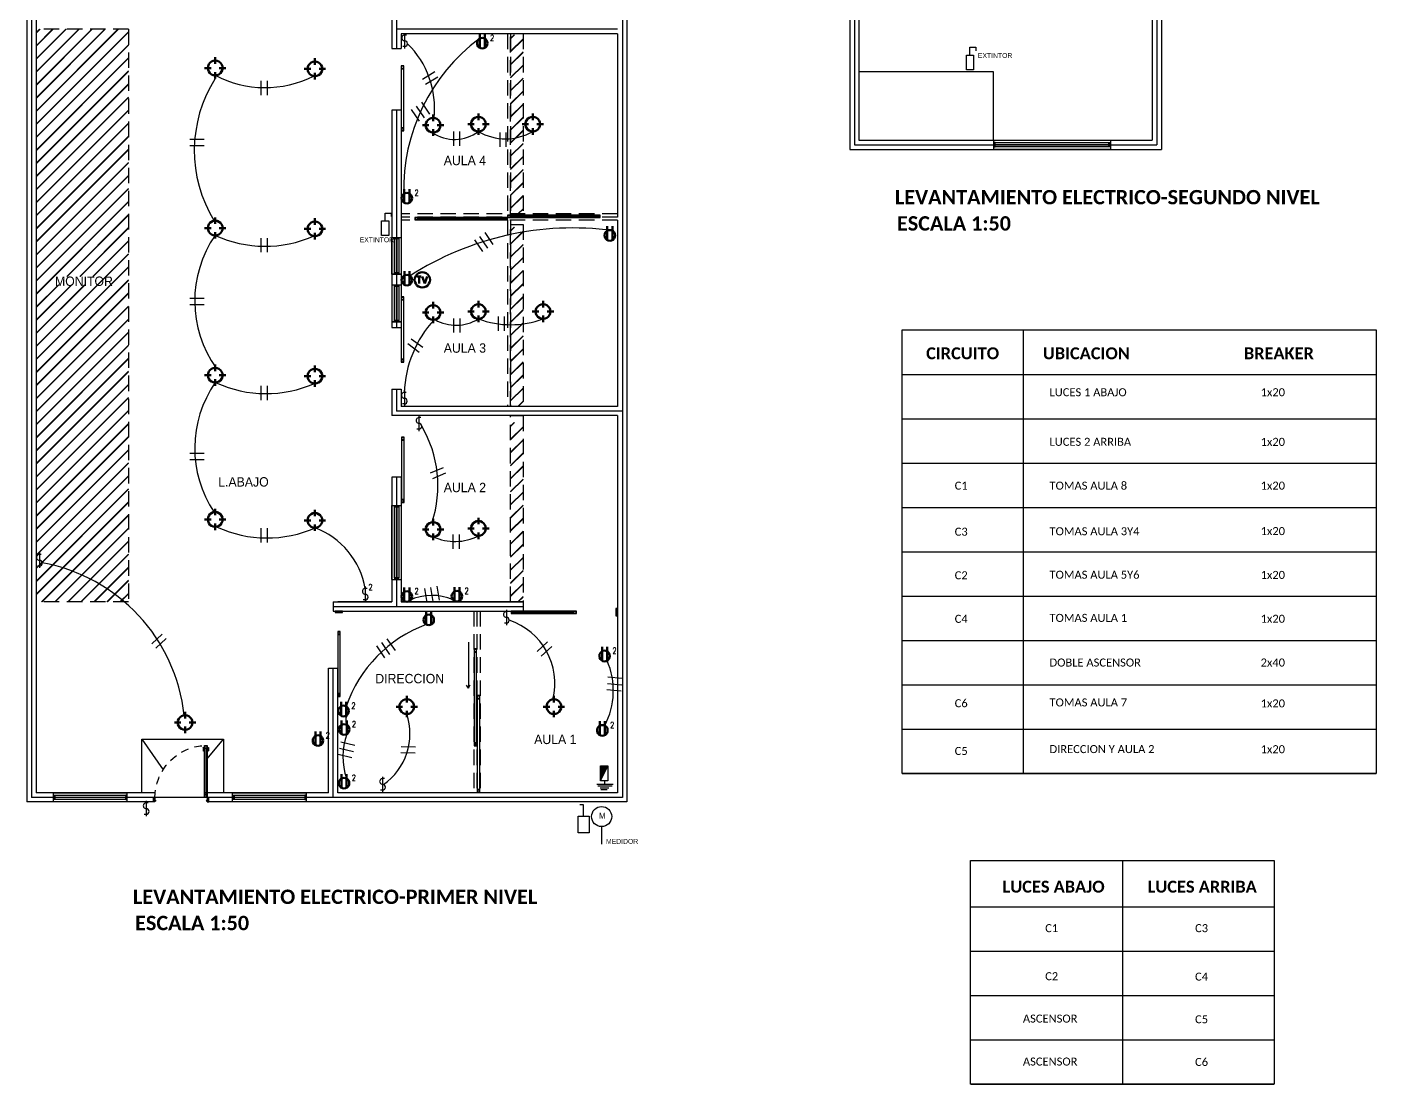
# Model space of a CAD drawing. Header units: millimetres. Extents: x 1546.5 to 1569.6, y 1470.6 to 1505.4.
# Drawn here: x 1546.52 to 1568.44, y 1470.62 to 1487.79 of the extents above; entities that cross this region are included whole.
import ezdxf

# ---------------------------------------------------------------- set-up
doc = ezdxf.new("R2010")
doc.units = ezdxf.units.MM
doc.linetypes.add('Trim_HIDDEN', pattern=[0.375, 0.25, -0.125])
for name, color, linetype in [('01', 1, 'Continuous'), ('07-PAREDES', 8, 'Continuous'), ('_Trim_Arq_Ventanas', 2, 'Continuous'), ('_Trim_Ventaneria', 2, 'Continuous'), ('at_Entity', 7, 'Continuous'), ('C-COTAS', 124, 'Continuous'), ('CAJETIN', 7, 'Continuous'), ('MTM-E-101BS$0$E-SIMB-AP-003', 3, 'Continuous'), ('MTM-E-101LU$0$A-TEXT-NT-002', 2, 'Continuous')]:
    doc.layers.add(name, color=color, linetype=linetype)
doc.styles.add('MTM-E-101BS$0$2mm(50)', font='simplex.shx', dxfattribs={"width": 0.75, "height": 0.1})
doc.styles.add('MTM-E-101LU$0$2(50)', font='simplex.shx', dxfattribs={"width": 0.75, "height": 0.1})
doc.styles.get("Standard").update_dxf_attribs({"font": 'arial.ttf'})

# ---------------------------------------------------------------- blocks, each defined once
blk = doc.blocks.new('SDC')
at = {"layer": 'at_Entity', "color": 2, "lineweight": 211}
for p, q in [((559.068, -404.751), (559.068, -404.857)), ((559, -404.925), (558.894, -404.925)), ((558.951, -404.893), (558.947, -404.925)), ((558.947, -404.925), (558.951, -404.954)), ((558.964, -404.863), (558.951, -404.893)), ((558.951, -404.954), (558.964, -404.984)), ((558.983, -404.84), (558.964, -404.863)), ((558.964, -404.984), (558.983, -405.009)), ((559.008, -404.821), (558.983, -404.84)), ((558.983, -405.009), (559.008, -405.028)), ((559.036, -404.808), (559.008, -404.821)), ((559.068, -404.804), (559.036, -404.808)), ((559.1, -404.808), (559.068, -404.804)), ((559.068, -404.99), (559.068, -405.096)), ((559.127, -404.821), (559.1, -404.808)), ((559.152, -404.84), (559.127, -404.821)), ((559.127, -405.028), (559.152, -405.009)), ((559.242, -404.925), (559.135, -404.925)), ((559.172, -404.863), (559.152, -404.84)), ((559.152, -405.009), (559.172, -404.984)), ((559.184, -404.893), (559.172, -404.863)), ((559.172, -404.984), (559.184, -404.954)), ((559.188, -404.925), (559.184, -404.893)), ((559.184, -404.954), (559.188, -404.925)), ((559.008, -405.028), (559.036, -405.039)), ((559.036, -405.039), (559.068, -405.043)), ((559.068, -405.043), (559.1, -405.039)), ((559.1, -405.039), (559.127, -405.028))]:
    blk.add_line(p, q, dxfattribs=at)
blk = doc.blocks.new('*U20')
at = {"layer": '_Trim_Ventaneria', "color": 253}
for p, q in [((0.003, 0.847), (0.003, 0.797)), ((0.013, 0.847), (0.013, 0.842)), ((0.013, 0.797), (0.013, 0.802)), ((0.028, 0.832), (0.023, 0.832)), ((0.023, 0.832), (0.023, 0.812)), ((0.028, 0.812), (0.023, 0.812)), ((0.028, 0.832), (0.068, 0.832)), ((0.068, 0.832), (0.073, 0.832)), ((0.068, 0.812), (0.073, 0.812)), ((0.073, 0.832), (0.073, 0.812)), ((0.083, 0.847), (0.083, 0.842)), ((0.083, 0.797), (0.083, 0.802)), ((0.093, 0.847), (0.093, 0.797)), ((0.028, 0.087), (0.068, 0.087)), ((0.035, -0.022), (0.025, -0.008)), ((0.035, -0.008), (0.025, -0.022)), ((0.865, -0.022), (0.875, -0.008)), ((0.865, -0.008), (0.875, -0.022))]:
    blk.add_line(p, q, dxfattribs=at)
for points in [[(0.028, 0.037), (0.068, 0.037), (0.068, 0.882), (0.028, 0.882)], [(0.033, 0.837), (0.063, 0.837), (0.063, 0.877), (0.033, 0.877)], [(0.063, 0.087), (0.033, 0.087), (0.033, 0.832), (0.063, 0.832)], [(0, -0.035), (0, 0.035), (0.025, 0.035), (0.025, -0.035)], [(0.005, -0.03), (0.005, 0.03), (0.02, 0.03), (0.02, -0.03)], [(0.033, 0.083), (0.063, 0.083), (0.063, 0.042), (0.033, 0.042)], [(0.9, -0.035), (0.9, 0.035), (0.875, 0.035), (0.875, -0.035)], [(0.895, -0.03), (0.895, 0.03), (0.88, 0.03), (0.88, -0.03)], [(0.025, -0.022), (0.025, -0.008), (0.035, -0.008), (0.035, -0.022)], [(0.875, -0.022), (0.875, -0.008), (0.865, -0.008), (0.865, -0.022)]]:
    blk.add_lwpolyline(points, close=True, dxfattribs=at)
at = {"layer": '_Trim_Ventaneria', "color": 253, "const_width": 0.005}
blk.add_lwpolyline([(0.024, 0.036, 1), (0.029, 0.036, 1)], format="xyb", close=True, dxfattribs=at)
at = {"layer": '_Trim_Ventaneria', "color": 253}
blk.add_circle((0.026, 0.036), 0.005, dxfattribs=at)
at = {"layer": '_Trim_Ventaneria', "color": 253, "linetype": 'Trim_HIDDEN', "ltscale": 0.5}
blk.add_arc((0.021, 0.031), 0.854, 0, 87.5081, dxfattribs=at)
at = {"layer": '_Trim_Ventaneria', "color": 253}
for centre, radius, start, end in [((0.008, 0.847), 0.005, 0, 180), ((0.008, 0.797), 0.005, 180, 0), ((0.023, 0.842), 0.01, 180, 270), ((0.023, 0.802), 0.01, 90, 180), ((0.073, 0.842), 0.01, 270, 0), ((0.073, 0.802), 0.01, 0, 90), ((0.087, 0.847), 0.005, 0, 180), ((0.087, 0.797), 0.005, 180, 0)]:
    blk.add_arc(centre, radius, start, end, dxfattribs=at)
blk = doc.blocks.new('MARCOALUM')
at = {"layer": '_Trim_Arq_Ventanas', "color": 1}
for p, q in [((0.0325, 0.03725), (0.025, 0.04475)), ((0.0325, 0.04475), (0.025, 0.03725)), ((0.0325, 0.02525), (0.025, 0.03275)), ((0.0325, 0.03275), (0.025, 0.02525))]:
    blk.add_line(p, q, dxfattribs=at)
for points in [[(0, 0), (0, 0.07), (0.025, 0.07), (0.025, 0)], [(0.005, 0.005), (0.005, 0.065), (0.02, 0.065), (0.02, 0.005)], [(0.025, 0.04475), (0.025, 0.03725), (0.0325, 0.03725), (0.0325, 0.04475)], [(0.025, 0.02525), (0.025, 0.03275), (0.0325, 0.03275), (0.0325, 0.02525)]]:
    blk.add_lwpolyline(points, close=True, dxfattribs=at)
blk = doc.blocks.new('*U28')
at = {"layer": '_Trim_Ventaneria', "color": 0}
for p, q in [((0, 0.15), (1.2, 0.15)), ((1.2, 0), (0, 0)), ((0.025, 0.11), (1.175, 0.11)), ((1.175, 0.04), (0.025, 0.04))]:
    blk.add_line(p, q, dxfattribs=at)
at = {"layer": '_Trim_Ventaneria', "color": 1}
for p, q in [((0.0325, 0.07725), (1.1675, 0.07725)), ((1.1675, 0.07275), (0.0325, 0.07275))]:
    blk.add_line(p, q, dxfattribs=at)
at = {"layer": '_Trim_Ventaneria', "color": 0}
blk.add_blockref('MARCOALUM', (0, 0.04), dxfattribs=at)
at = {"layer": '_Trim_Ventaneria', "color": 0, "xscale": -1}
blk.add_blockref('MARCOALUM', (1.2, 0.04), dxfattribs=at)
blk = doc.blocks.new('fwc')
at = {"layer": 'at_Entity', "color": 2, "lineweight": 211}
for p, q in [((1699.386, 1647.509), (1699.381, 1647.483)), ((1699.381, 1647.483), (1699.386, 1647.456)), ((1699.398, 1647.534), (1699.386, 1647.509)), ((1699.392, 1647.524), (1699.616, 1647.524)), ((1699.417, 1647.553), (1699.398, 1647.534)), ((1699.443, 1647.564), (1699.417, 1647.553)), ((1699.468, 1647.568), (1699.443, 1647.564)), ((1699.496, 1647.564), (1699.468, 1647.568)), ((1699.519, 1647.553), (1699.496, 1647.564)), ((1699.538, 1647.534), (1699.519, 1647.553)), ((1699.551, 1647.509), (1699.538, 1647.534)), ((1699.555, 1647.483), (1699.551, 1647.509)), ((1699.551, 1647.456), (1699.555, 1647.483)), ((1699.386, 1647.456), (1699.398, 1647.433)), ((1699.392, 1647.441), (1699.616, 1647.441)), ((1699.398, 1647.433), (1699.417, 1647.414)), ((1699.417, 1647.414), (1699.443, 1647.401)), ((1699.443, 1647.401), (1699.468, 1647.397)), ((1699.468, 1647.397), (1699.496, 1647.401)), ((1699.496, 1647.401), (1699.519, 1647.414)), ((1699.519, 1647.414), (1699.538, 1647.433)), ((1699.538, 1647.433), (1699.551, 1647.456))]:
    blk.add_line(p, q, dxfattribs=at)
blk = doc.blocks.new('*U25')
for p, q in [((0, 0.231), (0, 0.032)), ((0.025, 0.206), (0, 0.206)), ((0, 0.057), (-0.025, 0.057))]:
    blk.add_line(p, q)
for centre, start_param, end_param in [((0, 0.169), 0.785398, 3.926991), ((0, 0.094), 3.926991, 7.068583)]:
    blk.add_ellipse(centre, major_axis=(0.0263, 0.0263), ratio=1, start_param=start_param, end_param=end_param)
at = {"style": 'MTM-E-101BS$0$2mm(50)', "width": 0.75}
blk.add_attdef('1', (0.059, 0), '', height=0.1, dxfattribs=at)
blk = doc.blocks.new('DES')
at = {"layer": 'at_Entity', "color": 1, "lineweight": 211}
for p, q in [((1701.773, 1646.017), (1701.769, 1645.985)), ((1701.769, 1645.985), (1701.773, 1645.953)), ((1701.786, 1646.048), (1701.773, 1646.017)), ((1701.773, 1645.953), (1701.786, 1645.924)), ((1701.805, 1646.074), (1701.786, 1646.048)), ((1701.803, 1646.04), (1701.877, 1646.04)), ((1701.83, 1646.093), (1701.805, 1646.074)), ((1701.862, 1646.106), (1701.83, 1646.093)), ((1701.841, 1646.04), (1701.841, 1645.928)), ((1701.894, 1646.11), (1701.862, 1646.106)), ((1701.889, 1646.04), (1701.932, 1645.928)), ((1701.925, 1646.106), (1701.894, 1646.11)), ((1701.955, 1646.093), (1701.925, 1646.106)), ((1701.932, 1645.928), (1701.974, 1646.04)), ((1701.983, 1646.074), (1701.955, 1646.093)), ((1702.002, 1646.048), (1701.983, 1646.074)), ((1702.014, 1646.017), (1702.002, 1646.048)), ((1702.002, 1645.924), (1702.014, 1645.953)), ((1702.019, 1645.985), (1702.014, 1646.017)), ((1702.014, 1645.953), (1702.019, 1645.985)), ((1701.786, 1645.924), (1701.805, 1645.896)), ((1701.805, 1645.896), (1701.83, 1645.877)), ((1701.83, 1645.877), (1701.862, 1645.864)), ((1701.862, 1645.864), (1701.894, 1645.86)), ((1701.894, 1645.86), (1701.925, 1645.864)), ((1701.925, 1645.864), (1701.955, 1645.877)), ((1701.955, 1645.877), (1701.983, 1645.896)), ((1701.983, 1645.896), (1702.002, 1645.924))]:
    blk.add_line(p, q, dxfattribs=at)

msp = doc.modelspace()

# ---------------------------------------------------------------- hatches: boundary and pattern name
h = msp.add_hatch()
h.set_pattern_fill('JIS_LC_20A', color=251, scale=0.0075, style=0)
h.paths.add_polyline_path([(1548.169, 1487.751), (1546.669, 1487.751), (1546.669, 1478.451), (1548.169, 1478.451)])
h.paths.add_polyline_path([(1547.006, 1483.603), (1547.006, 1483.737), (1547.602, 1483.737), (1547.602, 1483.603)])
h = msp.add_hatch()
h.set_pattern_fill('JIS_LC_20A', color=2, scale=0.0075, style=0)
h.set_pattern_definition([(45, (0.65185, 9.4), (-0.106066017, 0.106066017), []), (45, (0.65935, 9.4), (-0.106066017, 0.106066017), [])])
h.paths.add_polyline_path([(1554.376, 1484.751), (1554.578, 1484.751), (1554.578, 1487.662), (1554.376, 1487.662)])
h = msp.add_hatch()
h.set_pattern_fill('JIS_LC_20A', color=2, scale=0.0075, style=0)
h.set_pattern_definition([(45, (0.65185, 6.275), (-0.106066017, 0.106066017), []), (45, (0.65935, 6.275), (-0.106066017, 0.106066017), [])])
h.paths.add_polyline_path([(1554.376, 1481.626), (1554.578, 1481.626), (1554.578, 1484.537), (1554.376, 1484.537)])
h = msp.add_hatch()
h.set_pattern_fill('JIS_LC_20A', color=2, scale=0.0075, style=0)
h.set_pattern_definition([(45, (0.65185, 3.1), (-0.106066017, 0.106066017), []), (45, (0.65935, 3.1), (-0.106066017, 0.106066017), [])])
h.paths.add_polyline_path([(1554.376, 1478.451), (1554.578, 1478.451), (1554.578, 1481.362), (1554.376, 1481.362)])
h = msp.add_hatch(color=253)
h.set_gradient(color1=(255, 255, 255), one_color=1, tint=1)
h.paths.add_polyline_path([(1555.956, 1475.787), (1555.834, 1475.787), (1555.834, 1475.544)])

# ---------------------------------------------------------------- linework, layer by layer
at = {"color": 5}
for p, q in [((1546.519, 1505.366), (1546.519, 1475.201)), ((1556.264, 1505.366), (1556.264, 1475.201)), ((1559.886, 1505.366), (1559.886, 1485.8)), ((1546.669, 1505.216), (1546.669, 1475.351)), ((1560.036, 1505.216), (1560.036, 1485.95)), ((1564.801, 1491.651), (1564.801, 1485.95)), ((1564.951, 1491.492), (1564.951, 1485.8)), ((1552.449, 1488.163), (1552.449, 1487.438)), ((1556.112, 1487.676), (1552.599, 1487.676)), ((1552.599, 1487.676), (1552.599, 1487.438)), ((1556.112, 1487.676), (1556.112, 1484.701)), ((1552.449, 1487.438), (1552.599, 1487.438)), ((1560.036, 1485.95), (1564.801, 1485.95)), ((1559.886, 1485.8), (1564.951, 1485.8)), ((1556.112, 1484.651), (1556.112, 1481.626)), ((1552.449, 1481.905), (1552.599, 1481.905)), ((1552.449, 1481.905), (1552.449, 1481.476)), ((1552.599, 1481.905), (1552.599, 1481.626)), ((1556.112, 1481.626), (1552.599, 1481.626)), ((1556.112, 1481.476), (1552.449, 1481.476)), ((1556.112, 1481.476), (1556.112, 1475.351)), ((1552.599, 1480.476), (1552.449, 1480.476)), ((1552.449, 1480.476), (1552.449, 1478.451)), ((1552.599, 1480.476), (1552.599, 1478.451)), ((1551.494, 1478.451), (1552.449, 1478.451)), ((1551.494, 1478.451), (1551.494, 1478.301)), ((1551.494, 1478.301), (1554.584, 1478.301)), ((1552.449, 1478.451), (1551.569, 1478.451)), ((1554.584, 1478.451), (1552.599, 1478.451)), ((1552.599, 1478.451), (1554.584, 1478.451)), ((1554.584, 1478.301), (1554.584, 1478.451)), ((1551.419, 1477.376), (1551.569, 1477.376)), ((1551.419, 1475.351), (1551.419, 1477.376)), ((1551.569, 1475.351), (1551.569, 1477.376)), ((1548.598, 1475.351), (1546.669, 1475.351)), ((1551.419, 1475.351), (1549.405, 1475.351)), ((1556.112, 1475.351), (1551.569, 1475.351)), ((1548.598, 1475.201), (1546.519, 1475.201)), ((1556.264, 1475.201), (1549.473, 1475.201))]:
    msp.add_line(p, q, dxfattribs=at)
at = {"color": 253}
for p, q in [((1546.594, 1505.291), (1546.594, 1475.276)), ((1559.961, 1505.291), (1559.961, 1485.875)), ((1556.194, 1493.951), (1556.194, 1475.276)), ((1564.876, 1491.567), (1564.876, 1485.875)), ((1564.876, 1491.567), (1564.876, 1485.875)), ((1552.524, 1488.163), (1552.524, 1487.438)), ((1556.112, 1487.751), (1552.524, 1487.751)), ((1561.839, 1487.329), (1561.839, 1487.459)), ((1561.839, 1487.459), (1561.934, 1487.459)), ((1561.934, 1487.459), (1561.934, 1487.4)), ((1552.599, 1486.438), (1552.449, 1486.438)), ((1552.449, 1486.438), (1552.449, 1482.905)), ((1552.524, 1486.438), (1552.524, 1482.905)), ((1552.599, 1486.438), (1552.599, 1482.905)), ((1562.222, 1485.951), (1562.222, 1485.801)), ((1564.122, 1485.951), (1564.122, 1485.801)), ((1559.961, 1485.875), (1564.876, 1485.875)), ((1564.122, 1485.801), (1562.222, 1485.801)), ((1552.45, 1484.372), (1552.6, 1484.372)), ((1552.449, 1483.772), (1552.599, 1483.772)), ((1552.599, 1483.772), (1552.449, 1483.772)), ((1552.45, 1483.598), (1552.6, 1483.598)), ((1552.449, 1482.998), (1552.599, 1482.998)), ((1552.599, 1482.998), (1552.449, 1482.998)), ((1552.449, 1482.905), (1552.599, 1482.905)), ((1552.524, 1481.905), (1552.524, 1481.551)), ((1556.194, 1481.551), (1552.524, 1481.551)), ((1552.524, 1480.476), (1552.524, 1478.376)), ((1552.45, 1480.015), (1552.6, 1480.015)), ((1552.449, 1478.815), (1552.599, 1478.815)), ((1551.494, 1478.376), (1554.584, 1478.376)), ((1551.494, 1475.276), (1551.494, 1477.376)), ((1548.386, 1475.354), (1548.386, 1476.221)), ((1548.386, 1476.221), (1549.713, 1476.221)), ((1548.386, 1476.221), (1548.73, 1475.723)), ((1549.445, 1475.902), (1549.713, 1476.221)), ((1549.713, 1476.221), (1549.713, 1475.349)), ((1555.834, 1475.544), (1555.956, 1475.787)), ((1555.779, 1475.493), (1556.04, 1475.493)), ((1555.791, 1475.462), (1556.025, 1475.462)), ((1555.83, 1475.433), (1555.974, 1475.433)), ((1555.909, 1475.493), (1555.909, 1475.544)), ((1548.598, 1475.276), (1546.594, 1475.276)), ((1546.949, 1475.201), (1546.949, 1475.351)), ((1548.149, 1475.201), (1548.149, 1475.351)), ((1548.602, 1475.347), (1548.598, 1475.347)), ((1551.494, 1475.276), (1548.598, 1475.276)), ((1549.858, 1475.201), (1549.858, 1475.351)), ((1551.058, 1475.201), (1551.058, 1475.351)), ((1556.194, 1475.276), (1551.494, 1475.276)), ((1555.843, 1475.404), (1555.947, 1475.404))]:
    msp.add_line(p, q, dxfattribs=at)
at = {"color": 1, "linetype": 'Trim_HIDDEN'}
for p, q in [((1548.169, 1487.751), (1546.669, 1487.751)), ((1548.169, 1487.751), (1548.169, 1478.451)), ((1548.169, 1478.451), (1546.669, 1478.451))]:
    msp.add_line(p, q, dxfattribs=at)
at = {"color": 253, "linetype": 'Trim_HIDDEN'}
for p, q in [((1554.326, 1487.676), (1554.326, 1484.751)), ((1554.376, 1487.676), (1554.376, 1484.751)), ((1556.112, 1484.751), (1552.599, 1484.751)), ((1556.112, 1484.701), (1552.599, 1484.701)), ((1556.112, 1484.651), (1552.599, 1484.651)), ((1554.326, 1484.654), (1554.326, 1481.626)), ((1554.376, 1484.651), (1554.376, 1481.626)), ((1553.779, 1478.301), (1553.779, 1475.356)), ((1553.829, 1478.301), (1553.829, 1475.356)), ((1553.829, 1478.301), (1553.829, 1475.356)), ((1553.879, 1478.301), (1553.879, 1475.356))]:
    msp.add_line(p, q, dxfattribs=at)
at = {"color": 2}
for p, q in [((1553.143, 1487.059), (1552.945, 1486.938)), ((1562.222, 1487.06), (1560.036, 1487.06)), ((1562.222, 1485.951), (1562.222, 1487.06)), ((1550.321, 1486.912), (1550.321, 1486.68)), ((1550.42, 1486.912), (1550.42, 1486.68)), ((1553.194, 1486.975), (1552.996, 1486.854)), ((1549.165, 1485.964), (1549.397, 1485.964)), ((1553.446, 1486.092), (1553.446, 1485.86)), ((1553.545, 1486.092), (1553.545, 1485.86)), ((1554.199, 1486.075), (1554.199, 1485.843)), ((1554.298, 1486.075), (1554.298, 1485.843)), ((1549.165, 1485.865), (1549.397, 1485.865)), ((1550.321, 1484.361), (1550.321, 1484.129)), ((1550.42, 1484.361), (1550.42, 1484.129)), ((1549.165, 1483.382), (1549.397, 1483.382)), ((1549.165, 1483.283), (1549.397, 1483.283)), ((1553.45, 1483.056), (1553.45, 1482.824)), ((1553.549, 1483.056), (1553.549, 1482.824)), ((1554.173, 1483.085), (1554.173, 1482.853)), ((1554.272, 1483.085), (1554.272, 1482.853)), ((1552.95, 1482.584), (1552.762, 1482.72)), ((1552.892, 1482.504), (1552.704, 1482.64)), ((1550.321, 1481.959), (1550.321, 1481.727)), ((1550.42, 1481.959), (1550.42, 1481.727)), ((1549.165, 1480.865), (1549.397, 1480.865)), ((1549.165, 1480.766), (1549.397, 1480.766)), ((1553.281, 1480.63), (1553.068, 1480.539)), ((1553.32, 1480.539), (1553.107, 1480.448)), ((1550.321, 1479.65), (1550.321, 1479.418)), ((1550.42, 1479.65), (1550.42, 1479.418)), ((1553.44, 1479.546), (1553.44, 1479.314)), ((1553.539, 1479.546), (1553.539, 1479.314)), ((1548.716, 1477.927), (1548.546, 1477.77)), ((1548.783, 1477.855), (1548.613, 1477.697)), ((1554.978, 1477.801), (1554.807, 1477.644)), ((1555.045, 1477.728), (1554.874, 1477.571)), ((1552.829, 1476.094), (1552.597, 1476.099)), ((1552.827, 1475.995), (1552.595, 1476))]:
    msp.add_line(p, q, dxfattribs=at)
at = {"color": 1}
for p, q in [((1552.762, 1486.45), (1552.892, 1486.258)), ((1552.844, 1486.505), (1552.974, 1486.313)), ((1552.93, 1486.567), (1553.06, 1486.375)), ((1553.956, 1484.45), (1554.086, 1484.258)), ((1553.788, 1484.333), (1553.918, 1484.141)), ((1553.87, 1484.388), (1554, 1484.196)), ((1562.703, 1482.87), (1562.703, 1475.664)), ((1560.735, 1482.144), (1568.436, 1482.144)), ((1560.735, 1481.424), (1568.436, 1481.424)), ((1560.735, 1480.704), (1568.436, 1480.704)), ((1560.735, 1479.984), (1568.436, 1479.984)), ((1560.735, 1479.264), (1568.436, 1479.264)), ((1552.976, 1478.67), (1553.016, 1478.441)), ((1553.073, 1478.687), (1553.113, 1478.458)), ((1553.177, 1478.708), (1553.217, 1478.48)), ((1560.735, 1478.544), (1568.436, 1478.544)), ((1552.368, 1477.853), (1552.498, 1477.661)), ((1552.199, 1477.736), (1552.329, 1477.544)), ((1552.281, 1477.791), (1552.411, 1477.599)), ((1553.69, 1477.796), (1553.69, 1477.05)), ((1560.735, 1477.824), (1568.436, 1477.824)), ((1555.958, 1477.234), (1556.188, 1477.211)), ((1553.69, 1477.05), (1553.66, 1477.101)), ((1553.69, 1477.05), (1553.718, 1477.102)), ((1555.94, 1477.029), (1556.171, 1477.007)), ((1555.95, 1477.128), (1556.181, 1477.105)), ((1560.735, 1477.104), (1568.436, 1477.104)), ((1560.735, 1476.384), (1568.436, 1476.384)), ((1551.619, 1476.178), (1551.844, 1476.123)), ((1551.573, 1475.977), (1551.799, 1475.923)), ((1551.597, 1476.074), (1551.822, 1476.019)), ((1560.735, 1475.664), (1568.436, 1475.664)), ((1560.735, 1475.664), (1568.436, 1475.664)), ((1564.315, 1474.251), (1564.315, 1470.62)), ((1561.851, 1473.5), (1566.773, 1473.5)), ((1561.851, 1472.78), (1566.773, 1472.78)), ((1561.851, 1472.06), (1566.773, 1472.06)), ((1561.851, 1471.34), (1566.773, 1471.34)), ((1561.851, 1470.62), (1566.773, 1470.62))]:
    msp.add_line(p, q, dxfattribs=at)
for p, q in [((1552.34, 1484.638), (1552.34, 1484.767)), ((1552.34, 1484.767), (1552.434, 1484.767)), ((1552.434, 1484.767), (1552.434, 1484.708)), ((1555.563, 1475.156), (1555.5, 1475.156)), ((1555.563, 1474.97), (1555.563, 1475.156))]:
    msp.add_line(p, q)
at = {"color": 2, "linetype": 'Trim_HIDDEN'}
msp.add_lwpolyline([(1554.578, 1487.676), (1554.578, 1484.751), (1554.376, 1484.751), (1554.376, 1487.676)], dxfattribs=at)
at = {"color": 253}
for points in [[(1561.78, 1487.329), (1561.898, 1487.329), (1561.898, 1487.095), (1561.78, 1487.095)], [(1555.834, 1475.787), (1555.956, 1475.787), (1555.956, 1475.544), (1555.834, 1475.544)]]:
    msp.add_lwpolyline(points, close=True, dxfattribs=at)
for points in [[(1552.281, 1484.638), (1552.399, 1484.638), (1552.399, 1484.403), (1552.281, 1484.403)], [(1555.651, 1474.702), (1555.474, 1474.702), (1555.474, 1474.97), (1555.651, 1474.97)]]:
    msp.add_lwpolyline(points, close=True)
at = {"color": 2, "linetype": 'Trim_HIDDEN'}
for points in [[(1554.376, 1484.581), (1554.578, 1484.581), (1554.578, 1481.626), (1554.376, 1481.626)], [(1554.376, 1481.476), (1554.578, 1481.476), (1554.578, 1478.451), (1554.376, 1478.451)]]:
    msp.add_lwpolyline(points, close=True, dxfattribs=at)
at = {"color": 1}
for points in [[(1560.735, 1482.87), (1568.436, 1482.87), (1568.436, 1475.664), (1560.735, 1475.664)], [(1561.848, 1474.251), (1566.782, 1474.251), (1566.782, 1470.62), (1561.848, 1470.62)]]:
    msp.add_lwpolyline(points, close=True, dxfattribs=at)
for centre, radius, start, end in [((1555.683, 1485.152), 3.045, 126.6307, 181.3861), ((1555.387, 1479.64), 4.884, 82.4408, 122.7704), ((1553.099, 1477.707), 0.85, 66.2011, 115.6347), ((1553.769, 1476.034), 2.187, 110.4799, 160.7894), ((1554.821, 1477.007), 1.224, 332.4302, 23.5602), ((1552.71, 1475.938), 1.06, 159.8695, 199.6061)]:
    msp.add_arc(centre, radius, start, end, dxfattribs=at)
at = {"color": 2}
for centre, radius, start, end in [((1551.663, 1486.464), 1.479, 354.05, 45.4029), ((1551.411, 1485.783), 2.174, 147.5199, 211.6908), ((1550.387, 1488.548), 1.744, 242.32, 296.8568), ((1553.468, 1486.603), 0.641, 235.2482, 306.9456), ((1554.295, 1486.854), 0.882, 239.958, 300.042), ((1551.119, 1483.338), 1.875, 145.3436, 215.5025), ((1550.387, 1486.166), 1.939, 245.306, 293.893), ((1554.488, 1481.788), 1.84, 137.398, 178.0029), ((1553.491, 1483.631), 0.687, 240.1908, 301.8063), ((1554.378, 1484.472), 1.519, 249.7857, 290.2143), ((1551.119, 1480.947), 1.875, 145.3436, 213.6789), ((1550.403, 1483.772), 1.939, 245.306, 293.893), ((1551.283, 1480.337), 1.912, 341.9674, 30.3887), ((1550.419, 1481.428), 1.939, 245.306, 293.893), ((1550.743, 1478.449), 1.289, 9.7663, 69.385), ((1553.469, 1480.277), 0.845, 245.5122, 297.0595), ((1546.269, 1476.31), 2.819, 6.0929, 79.8335), ((1554.013, 1477.126), 1.082, 346.2045, 71.66), ((1551.851, 1476.537), 0.153, 137.3829, 225.479), ((1551.738, 1476.31), 1.003, 304.706, 18.6556)]:
    msp.add_arc(centre, radius, start, end, dxfattribs=at)
at = {"layer": '07-PAREDES', "color": 2}
msp.add_circle((1555.855, 1474.964), 0.163, dxfattribs=at)
at = {"layer": '_Trim_Ventaneria', "color": 253}
for p, q in [((1552.639, 1487.111), (1552.6, 1487.111)), ((1552.639, 1486.15), (1552.6, 1486.15)), ((1562.222, 1485.951), (1564.122, 1485.951)), ((1562.248, 1485.911), (1564.097, 1485.911)), ((1564.097, 1485.841), (1562.248, 1485.841)), ((1552.87, 1484.654), (1552.87, 1484.694)), ((1554.375, 1484.694), (1554.375, 1484.733)), ((1552.449, 1483.772), (1552.449, 1484.372)), ((1552.489, 1483.772), (1552.489, 1484.347)), ((1552.559, 1484.347), (1552.559, 1483.772)), ((1552.599, 1484.372), (1552.599, 1483.772)), ((1552.489, 1482.998), (1552.489, 1483.573)), ((1552.559, 1483.573), (1552.559, 1482.998)), ((1552.599, 1483.598), (1552.599, 1482.998)), ((1552.639, 1483.355), (1552.6, 1483.355)), ((1552.639, 1482.393), (1552.6, 1482.393)), ((1552.645, 1481.076), (1552.606, 1481.076)), ((1552.645, 1480.115), (1552.606, 1480.115)), ((1555.395, 1478.301), (1555.395, 1478.261)), ((1551.608, 1477.923), (1551.569, 1477.923)), ((1553.824, 1477.637), (1553.784, 1477.637)), ((1551.608, 1476.961), (1551.569, 1476.961)), ((1553.874, 1476.879), (1553.834, 1476.879)), ((1553.824, 1476.161), (1553.784, 1476.161)), ((1553.874, 1475.403), (1553.834, 1475.403))]:
    msp.add_line(p, q, dxfattribs=at)
at = {"layer": '_Trim_Ventaneria', "color": 1}
for p, q in [((1562.255, 1485.878), (1564.09, 1485.878)), ((1564.09, 1485.874), (1562.255, 1485.874)), ((1552.522, 1483.772), (1552.522, 1484.34)), ((1552.526, 1484.34), (1552.526, 1483.772)), ((1552.522, 1482.998), (1552.522, 1483.565)), ((1552.526, 1483.565), (1552.526, 1482.998))]:
    msp.add_line(p, q, dxfattribs=at)
at = {"layer": '_Trim_Ventaneria', "color": 253}
for points in [[(1552.639, 1487.16), (1552.6, 1487.16), (1552.6, 1486.1), (1552.639, 1486.1)], [(1552.634, 1487.116), (1552.605, 1487.116), (1552.605, 1487.155), (1552.634, 1487.155)], [(1552.634, 1486.145), (1552.605, 1486.145), (1552.605, 1486.105), (1552.634, 1486.105)], [(1554.326, 1484.654), (1554.326, 1484.694), (1552.82, 1484.694), (1552.82, 1484.654)], [(1552.865, 1484.659), (1552.865, 1484.689), (1552.825, 1484.689), (1552.825, 1484.659)], [(1554.273, 1484.659), (1554.273, 1484.689), (1554.32, 1484.689), (1554.32, 1484.659)], [(1555.832, 1484.694), (1555.832, 1484.733), (1554.326, 1484.733), (1554.326, 1484.694)], [(1554.37, 1484.699), (1554.37, 1484.728), (1554.331, 1484.728), (1554.331, 1484.699)], [(1555.779, 1484.699), (1555.779, 1484.728), (1555.826, 1484.728), (1555.826, 1484.699)], [(1552.639, 1483.404), (1552.6, 1483.404), (1552.6, 1482.344), (1552.639, 1482.344)], [(1552.634, 1483.36), (1552.605, 1483.36), (1552.605, 1483.399), (1552.634, 1483.399)], [(1552.634, 1482.388), (1552.605, 1482.388), (1552.605, 1482.349), (1552.634, 1482.349)], [(1552.645, 1481.125), (1552.606, 1481.125), (1552.606, 1480.065), (1552.645, 1480.065)], [(1552.64, 1481.081), (1552.611, 1481.081), (1552.611, 1481.12), (1552.64, 1481.12)], [(1552.64, 1480.11), (1552.611, 1480.11), (1552.611, 1480.07), (1552.64, 1480.07)], [(1551.525, 1478.276), (1551.644, 1478.276), (1551.644, 1478.301), (1551.525, 1478.301)], [(1551.53, 1478.281), (1551.639, 1478.281), (1551.639, 1478.296), (1551.53, 1478.296)], [(1554.384, 1478.301), (1554.384, 1478.261), (1555.444, 1478.261), (1555.444, 1478.301)], [(1554.429, 1478.296), (1554.429, 1478.266), (1554.389, 1478.266), (1554.389, 1478.296)], [(1555.4, 1478.296), (1555.4, 1478.266), (1555.439, 1478.266), (1555.439, 1478.296)], [(1556.087, 1478.341), (1556.087, 1478.223), (1556.112, 1478.223), (1556.112, 1478.341)], [(1556.092, 1478.336), (1556.092, 1478.227), (1556.107, 1478.227), (1556.107, 1478.336)], [(1551.608, 1477.972), (1551.569, 1477.972), (1551.569, 1476.912), (1551.608, 1476.912)], [(1551.604, 1477.928), (1551.574, 1477.928), (1551.574, 1477.967), (1551.604, 1477.967)], [(1553.824, 1477.687), (1553.784, 1477.687), (1553.784, 1476.112), (1553.824, 1476.112)], [(1553.819, 1477.642), (1553.789, 1477.642), (1553.789, 1477.682), (1553.819, 1477.682)], [(1551.604, 1476.956), (1551.574, 1476.956), (1551.574, 1476.917), (1551.604, 1476.917)], [(1553.874, 1476.929), (1553.834, 1476.929), (1553.834, 1475.354), (1553.874, 1475.354)], [(1553.869, 1476.884), (1553.839, 1476.884), (1553.839, 1476.924), (1553.869, 1476.924)], [(1553.819, 1476.156), (1553.789, 1476.156), (1553.789, 1476.116), (1553.819, 1476.116)], [(1553.869, 1475.398), (1553.839, 1475.398), (1553.839, 1475.358), (1553.869, 1475.358)]]:
    msp.add_lwpolyline(points, close=True, dxfattribs=at)
at = {"layer": '_Trim_Ventaneria', "color": 1}
for points in [[(1552.605, 1487.111), (1552.634, 1487.111), (1552.634, 1486.15), (1552.605, 1486.15)], [(1554.32, 1484.689), (1554.32, 1484.659), (1552.87, 1484.659), (1552.87, 1484.689)], [(1555.826, 1484.728), (1555.826, 1484.699), (1554.375, 1484.699), (1554.375, 1484.728)], [(1552.605, 1483.355), (1552.634, 1483.355), (1552.634, 1482.393), (1552.605, 1482.393)], [(1552.611, 1481.076), (1552.64, 1481.076), (1552.64, 1480.115), (1552.611, 1480.115)], [(1554.434, 1478.266), (1554.434, 1478.296), (1555.395, 1478.296), (1555.395, 1478.266)], [(1551.574, 1477.923), (1551.604, 1477.923), (1551.604, 1476.961), (1551.574, 1476.961)], [(1553.789, 1477.637), (1553.819, 1477.637), (1553.819, 1476.161), (1553.789, 1476.161)], [(1553.839, 1476.879), (1553.869, 1476.879), (1553.869, 1475.403), (1553.839, 1475.403)]]:
    msp.add_lwpolyline(points, close=True, dxfattribs=at)
at = {"layer": 'C-COTAS', "color": 2, "linetype": 'Continuous'}
msp.add_line((1555.855, 1474.802), (1555.855, 1474.515), dxfattribs=at)

# ---------------------------------------------------------------- block references
at = {"xscale": -1, "rotation": 270}
for p in [(-93.566, -211.943), (-94.793, -214.46), (-91.494, -215.064), (-94.791, -215.791), (-94.793, -220.93), (-93.979, -220.925), (-94.437, -221.31), (-91.579, -221.896), (-95.82, -222.789), (-95.81, -223.089), (-96.236, -223.27), (-91.616, -223.104), (-95.813, -223.961)]:
    msp.add_blockref('fwc', p, dxfattribs=at)
at = {"color": 3}
msp.add_blockref('DES', (-148.952, -162.304), dxfattribs=at)
at = {"layer": '01', "color": 98}
for p in [(990.509, 1892.047), (992.129, 1892.032), (994.786, 1891.134), (995.669, 1891.134), (994.05, 1891.117), (990.509, 1889.447), (992.129, 1889.433), (994.05, 1888.074), (995.835, 1888.091), (990.509, 1887.056), (992.129, 1887.041), (990.509, 1884.714), (992.129, 1884.699), (994.786, 1884.568), (994.05, 1884.551), (993.621, 1881.674), (996.012, 1881.674), (990.02, 1881.415)]:
    msp.add_blockref('SDC', p, dxfattribs=at)
at = {"layer": '01', "color": 2}
msp.add_blockref('SDC', (994.786, 1888.091), dxfattribs=at)
at = {"layer": '_Trim_Ventaneria', "color": 0, "xscale": -1}
for p, rotation in [((1562.223, 1485.911), 180), ((1552.489, 1482.998), 270)]:
    msp.add_blockref('MARCOALUM', p, dxfattribs=dict(at, rotation=rotation))
at = {"layer": '_Trim_Ventaneria', "color": 0}
for p, rotation in [((1564.122, 1485.911), 180), ((1552.489, 1483.598), 270)]:
    msp.add_blockref('MARCOALUM', p, dxfattribs=dict(at, rotation=rotation))
at = {"layer": '_Trim_Ventaneria', "color": 253, "rotation": 270}
for name, p in [('MARCOALUM', (1552.489, 1484.372)), ('*U28', (1552.449, 1480.015))]:
    msp.add_blockref(name, p, dxfattribs=at)
at = {"layer": '_Trim_Ventaneria', "color": 253, "xscale": -1, "rotation": 270}
msp.add_blockref('MARCOALUM', (1552.489, 1483.772), dxfattribs=at)
at = {"layer": '_Trim_Ventaneria', "color": 253, "xscale": -1}
msp.add_blockref('*U20', (1549.473, 1475.236), dxfattribs=at)
at = {"layer": '_Trim_Ventaneria', "color": 253}
for p in [(1546.949, 1475.201), (1549.858, 1475.201)]:
    msp.add_blockref('*U28', p, dxfattribs=at)
at = {"layer": 'MTM-E-101BS$0$E-SIMB-AP-003', "xscale": 1.25, "yscale": 1.25, "zscale": 1.25}
for p in [(1552.655, 1487.4), (1552.65, 1481.595), (1552.886, 1481.186), (1546.721, 1478.962), (1552.014, 1478.411), (1554.307, 1478.035), (1552.295, 1475.323), (1548.455, 1474.929)]:
    msp.add_blockref('*U25', p, dxfattribs=at)

# ---------------------------------------------------------------- texts
at = {"color": 2, "attachment_point": 1, "rotation": 0.0302}
for s, insert, char_height in [('{\\f@Gulim|b0|i0|c0|p34;EXTINTOR}', (1561.968, 1487.365), 0.08014), ('{\\f@Gulim|b0|i0|c0|p34;AULA 4}', (1553.29, 1485.696), 0.15235), ('{\\f@Gulim|b0|i0|c0|p34;EXTINTOR}', (1551.924, 1484.372), 0.08014), ('{\\f@Gulim|b0|i0|c0|p34;MONITOR }', (1546.974, 1483.735), 0.15235), ('{\\f@Gulim|b0|i0|c0|p34;AULA 3}', (1553.29, 1482.65), 0.15235), ('{\\f@Gulim|b0|i0|c0|p34;L.ABAJO}', (1549.626, 1480.476), 0.15235), ('{\\f@Gulim|b0|i0|c0|p34;AULA 2}', (1553.29, 1480.385), 0.15235), ('{\\f@Gulim|b0|i0|c0|p34;DIRECCION }', (1552.178, 1477.281), 0.15235), ('{\\f@Gulim|b0|i0|c0|p34;AULA 1}', (1554.759, 1476.294), 0.15235), ('{\\f@Gulim|b0|i0|c0|p34;MEDIDOR}', (1555.926, 1474.601), 0.08014)]:
    msp.add_mtext_dynamic_manual_height_columns(s, width=2.18743, gutter_width=1, heights=[0], dxfattribs=dict(at, insert=insert, char_height=char_height))
at = {"color": 2, "insert": (1555.813, 1475.025), "char_height": 0.09455, "attachment_point": 1}
msp.add_mtext_dynamic_manual_height_columns('{\\f@Gulim|b0|i0|c0|p34;M}', width=1.13721, gutter_width=1, heights=[0], dxfattribs=at)
at = {"layer": 'CAJETIN', "color": 1, "char_height": 0.23327, "attachment_point": 1}
for s, insert, width in [('{\\fCalibri|b1|i0|c0|p34;LEVANTAMIENTO ELECTRICO-SEGUNDO NIVEL}', (1560.619, 1485.141), 7.55298), ('{\\fCalibri|b1|i0|c0|p34;ESCALA 1:50 }', (1560.653, 1484.715), 4.78214), ('{\\fCalibri|b1|i0|c0|p34;LEVANTAMIENTO ELECTRICO-PRIMER NIVEL}', (1548.241, 1473.778), 7.55298), ('{\\fCalibri|b1|i0|c0|p34;ESCALA 1:50 }', (1548.276, 1473.352), 4.78214)]:
    msp.add_mtext(s, dxfattribs=dict(at, insert=insert, width=width))
at = {"layer": 'CAJETIN', "color": 2, "width": 3.9607, "attachment_point": 1}
for s, insert, char_height in [('{\\fCalibri|b1|i0|c0|p34;CIRCUITO}', (1561.127, 1482.585), 0.1932), ('{\\fCalibri|b1|i0|c0|p34;UBICACION}', (1563.023, 1482.585), 0.1932), ('{\\fCalibri|b1|i0|c0|p34;BREAKER}', (1566.289, 1482.585), 0.1932), ('{\\fCalibri|b0|i0|c0|p34;LUCES 1 ABAJO}', (1563.131, 1481.921), 0.13004), ('{\\fCalibri|b0|i0|c0|p34;1x20}', (1566.561, 1481.921), 0.13004), ('{\\fCalibri|b0|i0|c0|p34;LUCES 2 ARRIBA}', (1563.131, 1481.116), 0.13004), ('{\\fCalibri|b0|i0|c0|p34;1x20}', (1566.561, 1481.115), 0.13004), ('{\\fCalibri|b0|i0|c0|p34;C1}', (1561.591, 1480.404), 0.13004), ('{\\fCalibri|b0|i0|c0|p34;TOMAS AULA 8}', (1563.131, 1480.404), 0.13004), ('{\\fCalibri|b0|i0|c0|p34;1x20}', (1566.561, 1480.404), 0.13004), ('{\\fCalibri|b0|i0|c0|p34;C3}', (1561.591, 1479.656), 0.13004), ('{\\fCalibri|b0|i0|c0|p34;TOMAS AULA 3Y4 }', (1563.131, 1479.663), 0.13004), ('{\\fCalibri|b0|i0|c0|p34;1x20}', (1566.561, 1479.666), 0.13004), ('{\\fCalibri|b0|i0|c0|p34;C2}', (1561.591, 1478.948), 0.13004), ('{\\fCalibri|b0|i0|c0|p34;TOMAS AULA 5Y6}', (1563.131, 1478.957), 0.13004), ('{\\fCalibri|b0|i0|c0|p34;1x20}', (1566.561, 1478.954), 0.13004), ('{\\fCalibri|b0|i0|c0|p34;C4}', (1561.591, 1478.241), 0.13004), ('{\\fCalibri|b0|i0|c0|p34;TOMAS AULA 1}', (1563.131, 1478.256), 0.13004), ('{\\fCalibri|b0|i0|c0|p34;1x20}', (1566.561, 1478.242), 0.13004), ('{\\fCalibri|b0|i0|c0|p34;DOBLE ASCENSOR }', (1563.131, 1477.531), 0.13004), ('{\\fCalibri|b0|i0|c0|p34;2x40}', (1566.561, 1477.531), 0.13004), ('{\\fCalibri|b0|i0|c0|p34;C6}', (1561.591, 1476.87), 0.13004), ('{\\fCalibri|b0|i0|c0|p34;TOMAS AULA 7}', (1563.131, 1476.883), 0.13004), ('{\\fCalibri|b0|i0|c0|p34;1x20}', (1566.561, 1476.867), 0.13004), ('{\\fCalibri|b0|i0|c0|p34;C5}', (1561.591, 1476.095), 0.13004), ('{\\fCalibri|b0|i0|c0|p34;DIRECCION Y AULA 2}', (1563.131, 1476.125), 0.13004), ('{\\fCalibri|b0|i0|c0|p34;1x20}', (1566.561, 1476.123), 0.13004), ('{\\fCalibri|b1|i0|c0|p34;LUCES ABAJO}', (1562.367, 1473.922), 0.1932), ('{\\fCalibri|b1|i0|c0|p34;LUCES ARRIBA}', (1564.724, 1473.922), 0.1932), ('{\\fCalibri|b0|i0|c0|p34;C1}', (1563.061, 1473.217), 0.13004), ('{\\fCalibri|b0|i0|c0|p34;C3}', (1565.496, 1473.217), 0.13004), ('{\\fCalibri|b0|i0|c0|p34;C2}', (1563.061, 1472.436), 0.13004), ('{\\fCalibri|b0|i0|c0|p34;C4}', (1565.496, 1472.43), 0.13004), ('{\\fCalibri|b0|i0|c0|p34;ASCENSOR }', (1562.699, 1471.748), 0.13004), ('{\\fCalibri|b0|i0|c0|p34;C5}', (1565.496, 1471.737), 0.13004), ('{\\fCalibri|b0|i0|c0|p34;ASCENSOR }', (1562.699, 1471.05), 0.13004), ('{\\fCalibri|b0|i0|c0|p34;C6}', (1565.496, 1471.044), 0.13004)]:
    msp.add_mtext(s, dxfattribs=dict(at, insert=insert, char_height=char_height))
at = {"layer": 'MTM-E-101LU$0$A-TEXT-NT-002', "char_height": 0.1, "attachment_point": 1, "style": 'MTM-E-101LU$0$2(50)'}
for insert in [(1554.042, 1487.661), (1552.815, 1485.145), (1552.067, 1478.739), (1552.815, 1478.675), (1553.629, 1478.679), (1556.03, 1477.709), (1551.789, 1476.815), (1551.372, 1476.334), (1551.798, 1476.515), (1555.993, 1476.5), (1551.795, 1475.643)]:
    msp.add_mtext_dynamic_manual_height_columns('2', width=0.18334, gutter_width=0.5, heights=[0], dxfattribs=dict(at, insert=insert))

doc.saveas('drawing.dxf')
